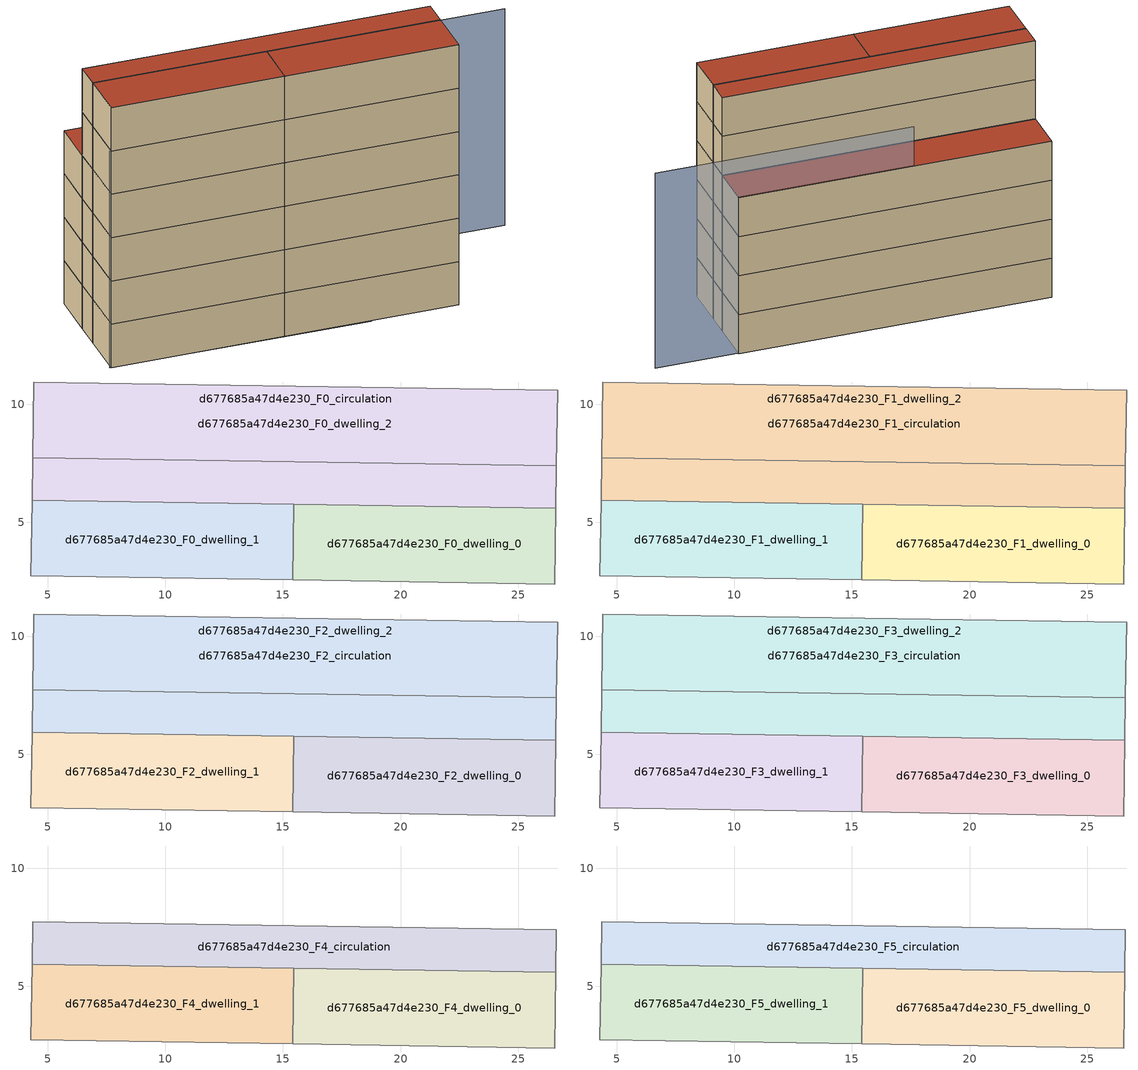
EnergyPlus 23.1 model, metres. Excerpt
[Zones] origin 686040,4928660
d677685a47d4e230_F0_dwelling_0
 floor ground (EU_floor_Construction): 26.59,5.59 26.54,2.37 15.42,2.55 15.47,5.76 z0
 wall adiabatic (EU_wall_Construction): 15.42,2.55 26.54,2.37 26.59,5.59 15.47,5.76 z0:3
 wall to d677685a47d4e230_F0_dwelling_1 (EU_wall_Construction): 15.47,5.76 15.42,2.55 z0:3
d677685a47d4e230_F0_dwelling_1
 floor ground (EU_floor_Construction): 15.47,5.76 15.42,2.55 4.29,2.72 4.34,5.94 z0
 wall adiabatic (EU_wall_Construction): 15.47,5.76 4.34,5.94 4.29,2.72 15.42,2.55 z0:3
d677685a47d4e230_F0_dwelling_2
 floor ground (EU_floor_Construction): 26.59,5.59 4.34,5.94 4.37,7.74 26.62,7.39 z0; 26.67,10.61 26.62,7.39 4.37,7.74 4.42,10.96 z0
 wall adiabatic (EU_wall_Construction): 26.67,10.61 4.42,10.96 4.37,7.74 26.62,7.39 26.67,10.61 z0:3
d677685a47d4e230_F0_circulation
 floor ground (EU_floor_Construction): 26.59,5.59 4.34,5.94 4.37,7.74 26.62,7.39 z0; 26.67,10.61 26.62,7.39 4.37,7.74 4.42,10.96 z0
 wall adiabatic (EU_wall_Construction): 4.37,7.74 4.34,5.94 26.59,5.59 26.62,7.39 4.37,7.74 z0:3
d677685a47d4e230_F1_dwelling_0
 floor to d677685a47d4e230_F0_dwelling_0 (EU_floor_Construction): 26.59,5.59 26.54,2.37 15.42,2.55 15.47,5.76 z3
 wall adiabatic (EU_wall_Construction): 15.42,2.55 26.54,2.37 26.59,5.59 15.47,5.76 z3:6
 wall to d677685a47d4e230_F1_dwelling_1 (EU_wall_Construction): 15.47,5.76 15.42,2.55 z3:6
d677685a47d4e230_F1_dwelling_1
 floor to d677685a47d4e230_F0_dwelling_1 (EU_floor_Construction): 15.47,5.76 15.42,2.55 4.29,2.72 4.34,5.94 z3
 wall adiabatic (EU_wall_Construction): 15.47,5.76 4.34,5.94 4.29,2.72 15.42,2.55 z3:6
d677685a47d4e230_F1_dwelling_2
 floor outside (EU_floor_Construction): 26.59,5.59 4.34,5.94 4.37,7.74 26.62,7.39 z3; 26.67,10.61 26.62,7.39 4.37,7.74 4.42,10.96 z3
 wall adiabatic (EU_wall_Construction): 26.67,10.61 4.42,10.96 4.37,7.74 26.62,7.39 26.67,10.61 z3:6
d677685a47d4e230_F1_circulation
 floor to d677685a47d4e230_F0_circulation (EU_floor_Construction): 26.59,5.59 4.34,5.94 4.37,7.74 26.62,7.39 z3; 26.67,10.61 26.62,7.39 4.37,7.74 4.42,10.96 z3
 wall adiabatic (EU_wall_Construction): 4.37,7.74 4.34,5.94 26.59,5.59 26.62,7.39 4.37,7.74 z3:6
d677685a47d4e230_F2_dwelling_0
 floor to d677685a47d4e230_F1_dwelling_0 (EU_floor_Construction): 26.59,5.59 26.54,2.37 15.42,2.55 15.47,5.76 z6
 wall adiabatic (EU_wall_Construction): 15.42,2.55 26.54,2.37 26.59,5.59 15.47,5.76 z6:9
 wall to d677685a47d4e230_F2_dwelling_1 (EU_wall_Construction): 15.47,5.76 15.42,2.55 z6:9
d677685a47d4e230_F2_dwelling_1
 floor to d677685a47d4e230_F1_dwelling_1 (EU_floor_Construction): 15.47,5.76 15.42,2.55 4.29,2.72 4.34,5.94 z6
 wall adiabatic (EU_wall_Construction): 15.47,5.76 4.34,5.94 4.29,2.72 15.42,2.55 z6:9
d677685a47d4e230_F2_dwelling_2
 floor outside (EU_floor_Construction): 26.59,5.59 4.34,5.94 4.37,7.74 26.62,7.39 z6; 26.67,10.61 26.62,7.39 4.37,7.74 4.42,10.96 z6
 wall adiabatic (EU_wall_Construction): 26.67,10.61 4.42,10.96 4.37,7.74 26.62,7.39 26.67,10.61 z6:9
d677685a47d4e230_F2_circulation
 floor to d677685a47d4e230_F1_circulation (EU_floor_Construction): 26.59,5.59 4.34,5.94 4.37,7.74 26.62,7.39 z6; 26.67,10.61 26.62,7.39 4.37,7.74 4.42,10.96 z6
 wall adiabatic (EU_wall_Construction): 4.37,7.74 4.34,5.94 26.59,5.59 26.62,7.39 4.37,7.74 z6:9
d677685a47d4e230_F3_dwelling_0
 floor to d677685a47d4e230_F2_dwelling_0 (EU_floor_Construction): 26.59,5.59 26.54,2.37 15.42,2.55 15.47,5.76 z9
 wall adiabatic (EU_wall_Construction): 15.42,2.55 26.54,2.37 26.59,5.59 15.47,5.76 z9:12
 wall to d677685a47d4e230_F3_dwelling_1 (EU_wall_Construction): 15.47,5.76 15.42,2.55 z9:12
d677685a47d4e230_F3_dwelling_1
 floor to d677685a47d4e230_F2_dwelling_1 (EU_floor_Construction): 15.47,5.76 15.42,2.55 4.29,2.72 4.34,5.94 z9
 wall adiabatic (EU_wall_Construction): 15.47,5.76 4.34,5.94 4.29,2.72 15.42,2.55 z9:12
d677685a47d4e230_F3_dwelling_2
 floor outside (EU_floor_Construction): 26.59,5.59 4.34,5.94 4.37,7.74 26.62,7.39 z9; 26.67,10.61 26.62,7.39 4.37,7.74 4.42,10.96 z9
 wall adiabatic (EU_wall_Construction): 26.67,10.61 4.42,10.96 4.37,7.74 26.62,7.39 26.67,10.61 z9:12
 roof outside (EU_roof_Construction): 26.62,7.39 26.67,10.61 4.42,10.96 4.37,7.74 z12; 26.59,5.59 26.62,7.39 4.37,7.74 4.34,5.94 z12
d677685a47d4e230_F3_circulation
 floor to d677685a47d4e230_F2_circulation (EU_floor_Construction): 26.59,5.59 4.34,5.94 4.37,7.74 26.62,7.39 z9; 26.67,10.61 26.62,7.39 4.37,7.74 4.42,10.96 z9
 wall adiabatic (EU_wall_Construction): 4.37,7.74 4.34,5.94 26.59,5.59 26.62,7.39 4.37,7.74 z9:12
 roof outside (EU_floor_Construction): 26.62,7.39 26.67,10.61 4.42,10.96 4.37,7.74 z12
d677685a47d4e230_F4_dwelling_0
 floor to d677685a47d4e230_F3_dwelling_0 (EU_floor_Construction): 26.59,5.59 26.54,2.37 15.42,2.55 15.47,5.76 z12
 wall adiabatic (EU_wall_Construction): 15.42,2.55 26.54,2.37 26.59,5.59 15.47,5.76 z12:15
 wall to d677685a47d4e230_F4_dwelling_1 (EU_wall_Construction): 15.47,5.76 15.42,2.55 z12:15
d677685a47d4e230_F4_dwelling_1
 floor to d677685a47d4e230_F3_dwelling_1 (EU_floor_Construction): 15.47,5.76 15.42,2.55 4.29,2.72 4.34,5.94 z12
 wall adiabatic (EU_wall_Construction): 15.47,5.76 4.34,5.94 4.29,2.72 15.42,2.55 z12:15
d677685a47d4e230_F4_circulation
 floor to d677685a47d4e230_F3_circulation (EU_floor_Construction): 26.59,5.59 4.34,5.94 4.37,7.74 26.62,7.39 z12
 wall adiabatic (EU_wall_Construction): 4.37,7.74 4.34,5.94 26.59,5.59 26.62,7.39 4.37,7.74 z12:15
d677685a47d4e230_F5_dwelling_0
 floor to d677685a47d4e230_F4_dwelling_0 (EU_floor_Construction): 26.59,5.59 26.54,2.37 15.42,2.55 15.47,5.76 z15
 wall adiabatic (EU_wall_Construction): 15.42,2.55 26.54,2.37 26.59,5.59 15.47,5.76 z15:18
 wall to d677685a47d4e230_F5_dwelling_1 (EU_wall_Construction): 15.47,5.76 15.42,2.55 z15:18
 roof outside (EU_roof_Construction): 26.54,2.37 26.59,5.59 15.47,5.76 15.42,2.55 z18
d677685a47d4e230_F5_dwelling_1
 floor to d677685a47d4e230_F4_dwelling_1 (EU_floor_Construction): 15.47,5.76 15.42,2.55 4.29,2.72 4.34,5.94 z15
 wall adiabatic (EU_wall_Construction): 15.47,5.76 4.34,5.94 4.29,2.72 15.42,2.55 z15:18
 roof outside (EU_roof_Construction): 15.42,2.55 15.47,5.76 4.34,5.94 4.29,2.72 z18
d677685a47d4e230_F5_circulation
 floor to d677685a47d4e230_F4_circulation (EU_floor_Construction): 26.62,7.39 26.59,5.59 4.34,5.94 4.37,7.74 z15
 wall adiabatic (EU_wall_Construction): 4.37,7.74 4.34,5.94 26.59,5.59 26.62,7.39 4.37,7.74 z15:18
 roof outside (EU_roof_Construction): 26.59,5.59 26.62,7.39 4.37,7.74 4.34,5.94 z18
shading: 14.2,10.71 32.57,10.41 / 4.21,2.72 20.92,2.42 z0:15
[Building]
EU S2 Campaign: North Axis=0; Terrain=City; Solar Distribution=FullExterior
[Site:Location]
Bologna: Latitude=44.5; Longitude=11.25; Time Zone=1; Elevation=37
[SizingPeriod:WeatherFileDays]
AnnualSizingPeriod: Begin Month=1; Begin Day of Month=1; End Month=12; End Day of Month=31; Day of Week for Start Day=Monday; Use Weather File Daylight Saving Period=No; Use Weather File Rain and Snow Indicators=No
[MATERIAL]
EU_InternalMass_Material: Roughness=MediumRough; Thickness=0.1; Conductivity=1; Density=1800; Specific Heat=900; Thermal Absorptance=0.9; Solar Absorptance=0.7; Visible Absorptance=0.7
[MATERIAL:NOMASS] Roughness=MediumRough; Thermal Absorptance=0.9; Solar Absorptance=0.7; Visible Absorptance=0.7
Name | Thermal Resistance
EU_wall_NoMass | 0.905828
EU_roof_NoMass | 0.37593
EU_floor_NoMass | 0.67114
[CONSTRUCTION]
EU_wall_Construction: EU_wall_NoMass
EU_roof_Construction: EU_roof_NoMass
EU_floor_Construction: EU_floor_NoMass
EU_InternalMass_Construction: EU_InternalMass_Material
[ZONE] Type=1; Multiplier=1; Ceiling Height=autocalculate; Floor Area=autocalculate; Part of Total Floor Area=Yes
Name | Volume
d677685a47d4e230_F0_dwelling_0; d677685a47d4e230_F1_dwelling_1; d677685a47d4e230_F2_dwelling_1; d677685a47d4e230_F3_dwelling_1; d677685a47d4e230_F4_dwelling_1; d677685a47d4e230_F5_dwelling_1 | 107.385
d677685a47d4e230_F1_dwelling_0; d677685a47d4e230_F2_dwelling_0; d677685a47d4e230_F3_dwelling_0; d677685a47d4e230_F4_dwelling_0; d677685a47d4e230_F5_dwelling_0; d677685a47d4e230_F0_dwelling_1 | 107.384
d677685a47d4e230_F0_dwelling_2; d677685a47d4e230_F1_dwelling_2; d677685a47d4e230_F2_dwelling_2; d677685a47d4e230_F3_dwelling_2; d677685a47d4e230_F0_circulation; d677685a47d4e230_F1_circulation; d677685a47d4e230_F2_circulation; d677685a47d4e230_F3_circulation | 334.919
d677685a47d4e230_F4_circulation | 120.149
d677685a47d4e230_F5_circulation | 120.146
[INTERNALMASS] Construction=EU_InternalMass_Construction
Name | Zone or ZoneList | Surface Area
d677685a47d4e230_F0_dwelling_0_EU_InternalMass | d677685a47d4e230_F0_dwelling_0 | 35.7949
d677685a47d4e230_F0_dwelling_1_EU_InternalMass | d677685a47d4e230_F0_dwelling_1 | 35.7949
d677685a47d4e230_F0_dwelling_2_EU_InternalMass | d677685a47d4e230_F0_dwelling_2 | 71.5898
d677685a47d4e230_F1_dwelling_0_EU_InternalMass | d677685a47d4e230_F1_dwelling_0 | 35.7949
d677685a47d4e230_F1_dwelling_1_EU_InternalMass | d677685a47d4e230_F1_dwelling_1 | 35.7949
d677685a47d4e230_F1_dwelling_2_EU_InternalMass | d677685a47d4e230_F1_dwelling_2 | 71.5898
d677685a47d4e230_F2_dwelling_0_EU_InternalMass | d677685a47d4e230_F2_dwelling_0 | 35.7949
d677685a47d4e230_F2_dwelling_1_EU_InternalMass | d677685a47d4e230_F2_dwelling_1 | 35.7949
d677685a47d4e230_F2_dwelling_2_EU_InternalMass | d677685a47d4e230_F2_dwelling_2 | 71.5898
d677685a47d4e230_F3_dwelling_0_EU_InternalMass | d677685a47d4e230_F3_dwelling_0 | 35.7949
d677685a47d4e230_F3_dwelling_1_EU_InternalMass | d677685a47d4e230_F3_dwelling_1 | 35.7949
d677685a47d4e230_F3_dwelling_2_EU_InternalMass | d677685a47d4e230_F3_dwelling_2 | 71.5898
d677685a47d4e230_F4_dwelling_0_EU_InternalMass | d677685a47d4e230_F4_dwelling_0 | 83.3689
d677685a47d4e230_F4_dwelling_1_EU_InternalMass | d677685a47d4e230_F4_dwelling_1 | 83.3689
d677685a47d4e230_F5_dwelling_0_EU_InternalMass | d677685a47d4e230_F5_dwelling_0 | 83.3689
d677685a47d4e230_F5_dwelling_1_EU_InternalMass | d677685a47d4e230_F5_dwelling_1 | 83.3689
[OTHEREQUIPMENT] Fuel Type=Electricity; Design Level Calculation Method=Watts/Area; Power per Zone Floor Area=1; Fraction Latent=0; Fraction Radiant=0; Fraction Lost=0; Carbon Dioxide Generation Rate=0; EndUse Subcategory=EU_Step8_InternalGains
Name | Zone or ZoneList or Space or SpaceList | Schedule
EU_Step8_InternalGain_d677685a47d4e230_F0_dwelling_0_f000 | d677685a47d4e230_F0_dwelling_0 | EU_Step8_GainSchedule_d677685a47d4e230_F0_dwelling_0_f000
EU_Step8_InternalGain_d677685a47d4e230_F0_dwelling_1_f000 | d677685a47d4e230_F0_dwelling_1 | EU_Step8_GainSchedule_d677685a47d4e230_F0_dwelling_1_f000
EU_Step8_InternalGain_d677685a47d4e230_F0_dwelling_2_f000 | d677685a47d4e230_F0_dwelling_2 | EU_Step8_GainSchedule_d677685a47d4e230_F0_dwelling_2_f000
EU_Step8_InternalGain_d677685a47d4e230_F1_dwelling_0_f000 | d677685a47d4e230_F1_dwelling_0 | EU_Step8_GainSchedule_d677685a47d4e230_F1_dwelling_0_f000
EU_Step8_InternalGain_d677685a47d4e230_F1_dwelling_1_f000 | d677685a47d4e230_F1_dwelling_1 | EU_Step8_GainSchedule_d677685a47d4e230_F1_dwelling_1_f000
EU_Step8_InternalGain_d677685a47d4e230_F1_dwelling_2_f000 | d677685a47d4e230_F1_dwelling_2 | EU_Step8_GainSchedule_d677685a47d4e230_F1_dwelling_2_f000
EU_Step8_InternalGain_d677685a47d4e230_F2_dwelling_0_f000 | d677685a47d4e230_F2_dwelling_0 | EU_Step8_GainSchedule_d677685a47d4e230_F2_dwelling_0_f000
EU_Step8_InternalGain_d677685a47d4e230_F2_dwelling_1_f000 | d677685a47d4e230_F2_dwelling_1 | EU_Step8_GainSchedule_d677685a47d4e230_F2_dwelling_1_f000
EU_Step8_InternalGain_d677685a47d4e230_F2_dwelling_2_f000 | d677685a47d4e230_F2_dwelling_2 | EU_Step8_GainSchedule_d677685a47d4e230_F2_dwelling_2_f000
EU_Step8_InternalGain_d677685a47d4e230_F3_dwelling_0_f000 | d677685a47d4e230_F3_dwelling_0 | EU_Step8_GainSchedule_d677685a47d4e230_F3_dwelling_0_f000
EU_Step8_InternalGain_d677685a47d4e230_F3_dwelling_1_f000 | d677685a47d4e230_F3_dwelling_1 | EU_Step8_GainSchedule_d677685a47d4e230_F3_dwelling_1_f000
EU_Step8_InternalGain_d677685a47d4e230_F3_dwelling_2_f000 | d677685a47d4e230_F3_dwelling_2 | EU_Step8_GainSchedule_d677685a47d4e230_F3_dwelling_2_f000
EU_Step8_InternalGain_d677685a47d4e230_F4_dwelling_0_f000 | d677685a47d4e230_F4_dwelling_0 | EU_Step8_GainSchedule_d677685a47d4e230_F4_dwelling_0_f000
EU_Step8_InternalGain_d677685a47d4e230_F4_dwelling_1_f000 | d677685a47d4e230_F4_dwelling_1 | EU_Step8_GainSchedule_d677685a47d4e230_F4_dwelling_1_f000
EU_Step8_InternalGain_d677685a47d4e230_F5_dwelling_0_f000 | d677685a47d4e230_F5_dwelling_0 | EU_Step8_GainSchedule_d677685a47d4e230_F5_dwelling_0_f000
EU_Step8_InternalGain_d677685a47d4e230_F5_dwelling_1_f000 | d677685a47d4e230_F5_dwelling_1 | EU_Step8_GainSchedule_d677685a47d4e230_F5_dwelling_1_f000
[ZONEINFILTRATION:DESIGNFLOWRATE] Schedule=EU_AlwaysOn; Design Flow Rate Calculation Method=Flow/Area; Flow Rate per Floor Area=0.0005; Constant Term Coefficient=1; Temperature Term Coefficient=0; Velocity Term Coefficient=0; Velocity Squared Term Coefficient=0
Name | Zone or ZoneList or Space or SpaceList
EU_Circulation_Infiltration_d677685a47d4e230_F0_circulation | d677685a47d4e230_F0_circulation
EU_Circulation_Infiltration_d677685a47d4e230_F1_circulation | d677685a47d4e230_F1_circulation
EU_Circulation_Infiltration_d677685a47d4e230_F2_circulation | d677685a47d4e230_F2_circulation
EU_Circulation_Infiltration_d677685a47d4e230_F3_circulation | d677685a47d4e230_F3_circulation
EU_Circulation_Infiltration_d677685a47d4e230_F4_circulation | d677685a47d4e230_F4_circulation
EU_Circulation_Infiltration_d677685a47d4e230_F5_circulation | d677685a47d4e230_F5_circulation
[ZONEVENTILATION:DESIGNFLOWRATE] Schedule=EU_AlwaysOn; Design Flow Rate Calculation Method=AirChanges/Hour; Air Changes per Hour=0.73129; Ventilation Type=Natural; Fan Pressure Rise=0; Fan Total Efficiency=1; Constant Term Coefficient=1; Temperature Term Coefficient=0; Velocity Term Coefficient=0; Velocity Squared Term Coefficient=0; Minimum Indoor Temperature=-100; Maximum Indoor Temperature=100; Delta Temperature=-100; Minimum Outdoor Temperature=-100; Maximum Outdoor Temperature=100; Maximum Wind Speed=40
Name | Zone or ZoneList or Space or SpaceList
EU_ConstantAir_d677685a47d4e230_F0_dwelling_0 | d677685a47d4e230_F0_dwelling_0
EU_ConstantAir_d677685a47d4e230_F0_dwelling_1 | d677685a47d4e230_F0_dwelling_1
EU_ConstantAir_d677685a47d4e230_F0_dwelling_2 | d677685a47d4e230_F0_dwelling_2
EU_ConstantAir_d677685a47d4e230_F1_dwelling_0 | d677685a47d4e230_F1_dwelling_0
EU_ConstantAir_d677685a47d4e230_F1_dwelling_1 | d677685a47d4e230_F1_dwelling_1
EU_ConstantAir_d677685a47d4e230_F1_dwelling_2 | d677685a47d4e230_F1_dwelling_2
EU_ConstantAir_d677685a47d4e230_F2_dwelling_0 | d677685a47d4e230_F2_dwelling_0
EU_ConstantAir_d677685a47d4e230_F2_dwelling_1 | d677685a47d4e230_F2_dwelling_1
EU_ConstantAir_d677685a47d4e230_F2_dwelling_2 | d677685a47d4e230_F2_dwelling_2
EU_ConstantAir_d677685a47d4e230_F3_dwelling_0 | d677685a47d4e230_F3_dwelling_0
EU_ConstantAir_d677685a47d4e230_F3_dwelling_1 | d677685a47d4e230_F3_dwelling_1
EU_ConstantAir_d677685a47d4e230_F3_dwelling_2 | d677685a47d4e230_F3_dwelling_2
EU_ConstantAir_d677685a47d4e230_F4_dwelling_0 | d677685a47d4e230_F4_dwelling_0
EU_ConstantAir_d677685a47d4e230_F4_dwelling_1 | d677685a47d4e230_F4_dwelling_1
EU_ConstantAir_d677685a47d4e230_F5_dwelling_0 | d677685a47d4e230_F5_dwelling_0
EU_ConstantAir_d677685a47d4e230_F5_dwelling_1 | d677685a47d4e230_F5_dwelling_1
[HVACTEMPLATE:THERMOSTAT] Constant Heating Setpoint=20; Constant Cooling Setpoint=50
EU_HeatOnly_d677685a47d4e230_F0_dwelling_0; EU_HeatOnly_d677685a47d4e230_F0_dwelling_1; EU_HeatOnly_d677685a47d4e230_F0_dwelling_2; EU_HeatOnly_d677685a47d4e230_F1_dwelling_0; EU_HeatOnly_d677685a47d4e230_F1_dwelling_1; EU_HeatOnly_d677685a47d4e230_F1_dwelling_2; EU_HeatOnly_d677685a47d4e230_F2_dwelling_0; EU_HeatOnly_d677685a47d4e230_F2_dwelling_1; EU_HeatOnly_d677685a47d4e230_F2_dwelling_2; EU_HeatOnly_d677685a47d4e230_F3_dwelling_0; EU_HeatOnly_d677685a47d4e230_F3_dwelling_1; EU_HeatOnly_d677685a47d4e230_F3_dwelling_2; EU_HeatOnly_d677685a47d4e230_F4_dwelling_0; EU_HeatOnly_d677685a47d4e230_F4_dwelling_1; EU_HeatOnly_d677685a47d4e230_F5_dwelling_0; EU_HeatOnly_d677685a47d4e230_F5_dwelling_1
[HVACTEMPLATE:ZONE:IDEALLOADSAIRSYSTEM] System Availability Schedule=EU_AlwaysOn; Maximum Heating Supply Air Temperature=50; Minimum Cooling Supply Air Temperature=13; Maximum Heating Supply Air Humidity Ratio=0.0156; Minimum Cooling Supply Air Humidity Ratio=0.0077; Heating Limit=NoLimit; Cooling Limit=NoLimit; Heating Availability Schedule=EU_AlwaysOn; Cooling Availability Schedule=EU_CoolingOff; Dehumidification Control Type=ConstantSensibleHeatRatio; Cooling Sensible Heat Ratio=0.7; Dehumidification Setpoint=60; Humidification Control Type=None; Humidification Setpoint=30; Outdoor Air Method=None; Outdoor Air Flow Rate per Person=0.00944; Outdoor Air Flow Rate per Zone Floor Area=0; Outdoor Air Flow Rate per Zone=0; Demand Controlled Ventilation Type=None; Outdoor Air Economizer Type=NoEconomizer; Heat Recovery Type=None; Sensible Heat Recovery Effectiveness=0.7; Latent Heat Recovery Effectiveness=0.65
Name | Template Thermostat
d677685a47d4e230_F0_dwelling_0 | EU_HeatOnly_d677685a47d4e230_F0_dwelling_0
d677685a47d4e230_F0_dwelling_1 | EU_HeatOnly_d677685a47d4e230_F0_dwelling_1
d677685a47d4e230_F0_dwelling_2 | EU_HeatOnly_d677685a47d4e230_F0_dwelling_2
d677685a47d4e230_F1_dwelling_0 | EU_HeatOnly_d677685a47d4e230_F1_dwelling_0
d677685a47d4e230_F1_dwelling_1 | EU_HeatOnly_d677685a47d4e230_F1_dwelling_1
d677685a47d4e230_F1_dwelling_2 | EU_HeatOnly_d677685a47d4e230_F1_dwelling_2
d677685a47d4e230_F2_dwelling_0 | EU_HeatOnly_d677685a47d4e230_F2_dwelling_0
d677685a47d4e230_F2_dwelling_1 | EU_HeatOnly_d677685a47d4e230_F2_dwelling_1
d677685a47d4e230_F2_dwelling_2 | EU_HeatOnly_d677685a47d4e230_F2_dwelling_2
d677685a47d4e230_F3_dwelling_0 | EU_HeatOnly_d677685a47d4e230_F3_dwelling_0
d677685a47d4e230_F3_dwelling_1 | EU_HeatOnly_d677685a47d4e230_F3_dwelling_1
d677685a47d4e230_F3_dwelling_2 | EU_HeatOnly_d677685a47d4e230_F3_dwelling_2
d677685a47d4e230_F4_dwelling_0 | EU_HeatOnly_d677685a47d4e230_F4_dwelling_0
d677685a47d4e230_F4_dwelling_1 | EU_HeatOnly_d677685a47d4e230_F4_dwelling_1
d677685a47d4e230_F5_dwelling_0 | EU_HeatOnly_d677685a47d4e230_F5_dwelling_0
d677685a47d4e230_F5_dwelling_1 | EU_HeatOnly_d677685a47d4e230_F5_dwelling_1
[SIZING:ZONE] Zone Cooling Design Supply Air Temperature Input Method=SupplyAirTemperature; Zone Cooling Design Supply Air Temperature=13; Zone Heating Design Supply Air Temperature Input Method=SupplyAirTemperature; Zone Heating Design Supply Air Temperature=50; Zone Cooling Design Supply Air Humidity Ratio=0.008; Zone Heating Design Supply Air Humidity Ratio=0.008; Cooling Design Air Flow Method=DesignDay; Cooling Design Air Flow Rate=0; Cooling Minimum Air Flow per Zone Floor Area=0.000762; Cooling Minimum Air Flow=0; Cooling Minimum Air Flow Fraction=0.2; Heating Design Air Flow Method=DesignDay; Heating Design Air Flow Rate=0; Heating Maximum Air Flow per Zone Floor Area=0.002032; Heating Maximum Air Flow=0.141576; Heating Maximum Air Flow Fraction=0.3; Account for Dedicated Outdoor Air System=No; Dedicated Outdoor Air System Control Strategy=NeutralSupplyAir; Dedicated Outdoor Air Low Setpoint Temperature for Design=autosize; Dedicated Outdoor Air High Setpoint Temperature for Design=autosize; Zone Load Sizing Method=Sensible Load Only No Latent Load; Zone Latent Cooling Design Supply Air Humidity Ratio Input Method=HumidityRatioDifference; Zone Cooling Design Supply Air Humidity Ratio Difference=0.005; Zone Latent Heating Design Supply Air Humidity Ratio Input Method=HumidityRatioDifference; Zone Humidification Design Supply Air Humidity Ratio Difference=0.005
d677685a47d4e230_F0_dwelling_0; d677685a47d4e230_F0_dwelling_1; d677685a47d4e230_F0_dwelling_2; d677685a47d4e230_F1_dwelling_0; d677685a47d4e230_F1_dwelling_1; d677685a47d4e230_F1_dwelling_2; d677685a47d4e230_F2_dwelling_0; d677685a47d4e230_F2_dwelling_1; d677685a47d4e230_F2_dwelling_2; d677685a47d4e230_F3_dwelling_0; d677685a47d4e230_F3_dwelling_1; d677685a47d4e230_F3_dwelling_2; d677685a47d4e230_F4_dwelling_0; d677685a47d4e230_F4_dwelling_1; d677685a47d4e230_F5_dwelling_0; d677685a47d4e230_F5_dwelling_1
[SCHEDULE:CONSTANT]
Name | Hourly Value
EU_AlwaysOn | 1
EU_CoolingOff | 0
[SCHEDULE:FILE] Column Number=1; Rows to Skip at Top=0; Number of Hours of Data=8760; Column Separator=Comma; Interpolate to Timestep=No; Minutes per Item=60; Adjust Schedule for Daylight Savings=Yes
Name | File
EU_Step8_GainSchedule_d677685a47d4e230_F0_dwelling_0_f000 | ../../schedules/d677685a47d4e230/d677685a47d4e230_F0_dwelling_0_f000_gain.csv
EU_Step8_GainSchedule_d677685a47d4e230_F0_dwelling_1_f000 | ../../schedules/d677685a47d4e230/d677685a47d4e230_F0_dwelling_1_f000_gain.csv
EU_Step8_GainSchedule_d677685a47d4e230_F0_dwelling_2_f000 | ../../schedules/d677685a47d4e230/d677685a47d4e230_F0_dwelling_2_f000_gain.csv
EU_Step8_GainSchedule_d677685a47d4e230_F1_dwelling_0_f000 | ../../schedules/d677685a47d4e230/d677685a47d4e230_F1_dwelling_0_f000_gain.csv
EU_Step8_GainSchedule_d677685a47d4e230_F1_dwelling_1_f000 | ../../schedules/d677685a47d4e230/d677685a47d4e230_F1_dwelling_1_f000_gain.csv
EU_Step8_GainSchedule_d677685a47d4e230_F1_dwelling_2_f000 | ../../schedules/d677685a47d4e230/d677685a47d4e230_F1_dwelling_2_f000_gain.csv
EU_Step8_GainSchedule_d677685a47d4e230_F2_dwelling_0_f000 | ../../schedules/d677685a47d4e230/d677685a47d4e230_F2_dwelling_0_f000_gain.csv
EU_Step8_GainSchedule_d677685a47d4e230_F2_dwelling_1_f000 | ../../schedules/d677685a47d4e230/d677685a47d4e230_F2_dwelling_1_f000_gain.csv
EU_Step8_GainSchedule_d677685a47d4e230_F2_dwelling_2_f000 | ../../schedules/d677685a47d4e230/d677685a47d4e230_F2_dwelling_2_f000_gain.csv
EU_Step8_GainSchedule_d677685a47d4e230_F3_dwelling_0_f000 | ../../schedules/d677685a47d4e230/d677685a47d4e230_F3_dwelling_0_f000_gain.csv
EU_Step8_GainSchedule_d677685a47d4e230_F3_dwelling_1_f000 | ../../schedules/d677685a47d4e230/d677685a47d4e230_F3_dwelling_1_f000_gain.csv
EU_Step8_GainSchedule_d677685a47d4e230_F3_dwelling_2_f000 | ../../schedules/d677685a47d4e230/d677685a47d4e230_F3_dwelling_2_f000_gain.csv
EU_Step8_GainSchedule_d677685a47d4e230_F4_dwelling_0_f000 | ../../schedules/d677685a47d4e230/d677685a47d4e230_F4_dwelling_0_f000_gain.csv
EU_Step8_GainSchedule_d677685a47d4e230_F4_dwelling_1_f000 | ../../schedules/d677685a47d4e230/d677685a47d4e230_F4_dwelling_1_f000_gain.csv
EU_Step8_GainSchedule_d677685a47d4e230_F5_dwelling_0_f000 | ../../schedules/d677685a47d4e230/d677685a47d4e230_F5_dwelling_0_f000_gain.csv
EU_Step8_GainSchedule_d677685a47d4e230_F5_dwelling_1_f000 | ../../schedules/d677685a47d4e230/d677685a47d4e230_F5_dwelling_1_f000_gain.csv
